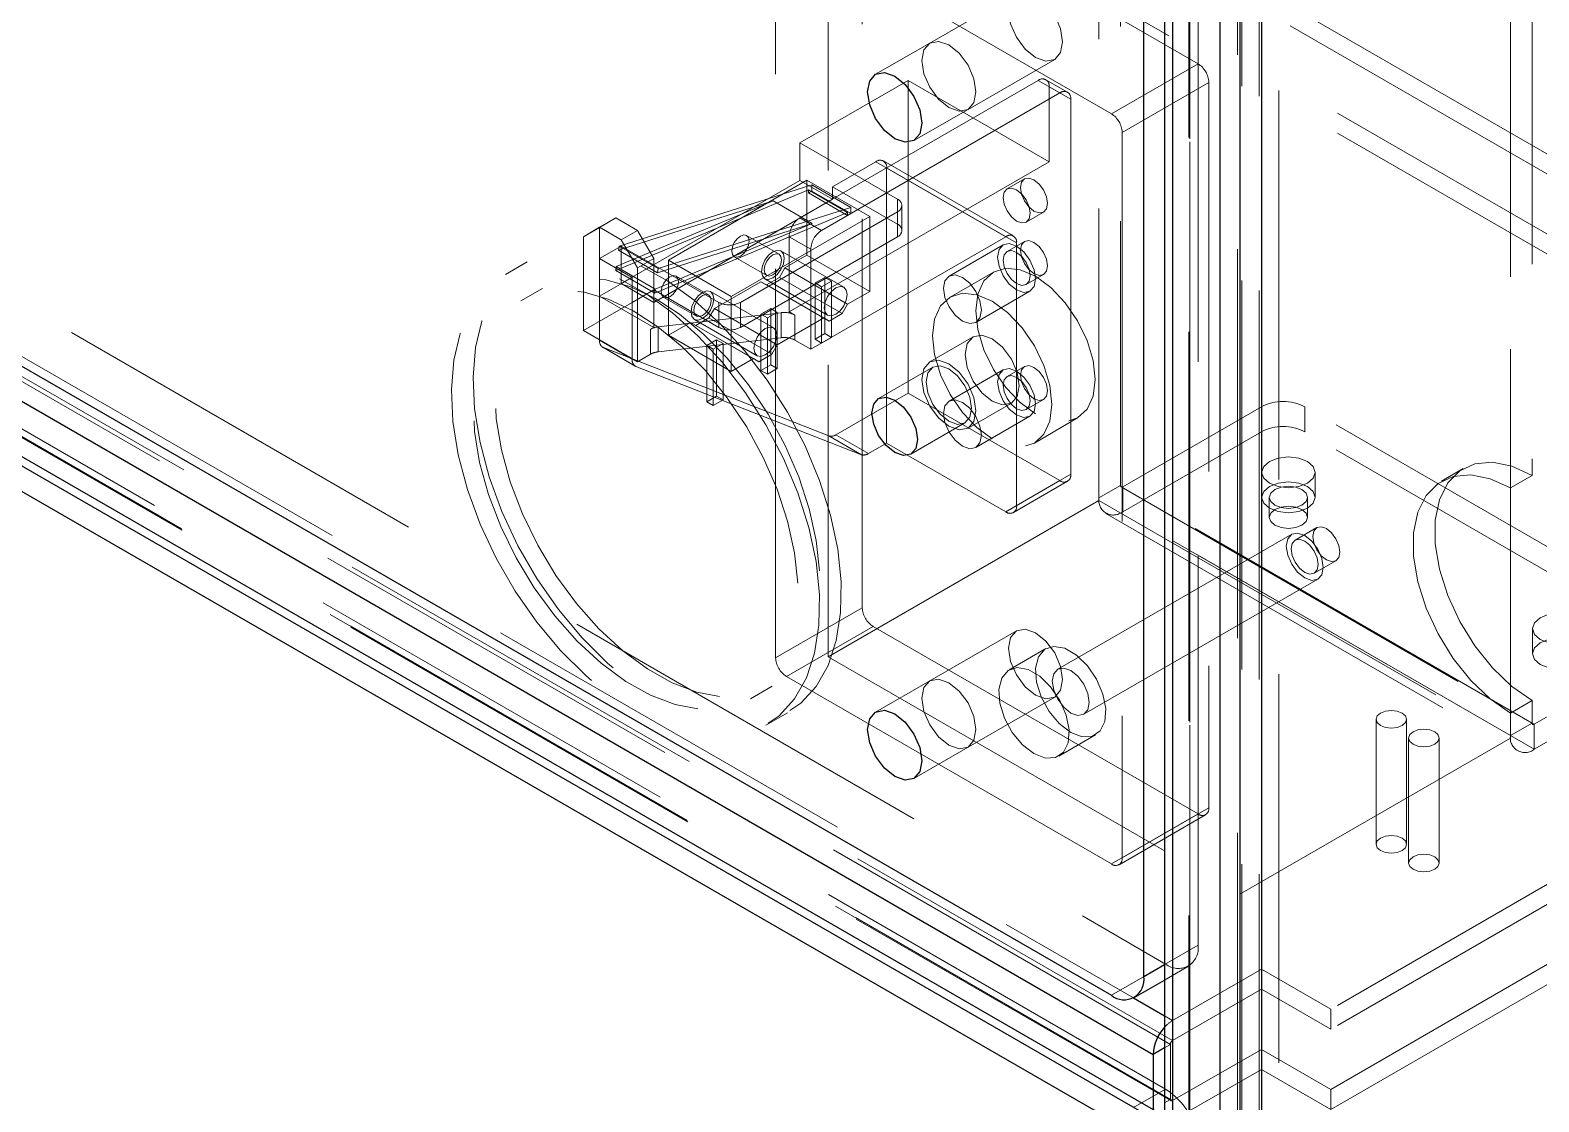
# Model space of a CAD drawing. Header units: millimetres. Extents: x 108 to 5832, y 144 to 4056.
# Drawn here: x 5139.8 to 5238.3, y 2790.3 to 2860.3 of the extents above; entities that cross this region are included whole.
import ezdxf

# ---------------------------------------------------------------- set-up
doc = ezdxf.new("R2010")
doc.units = ezdxf.units.MM
doc.header["$LTSCALE"] = 20
doc.linetypes.add('HIDDEN', pattern=[1.905, 1.27, -0.635])

msp = doc.modelspace()

# ---------------------------------------------------------------- linework, layer by layer
at = {"color": 1, "linetype": 'HIDDEN', "lineweight": 18}
for p, q in [((4363.463, 3357.563), (5280.156, 2828.368)), ((4364.17, 3355.849), (5280.156, 2827.061)), ((5280.156, 2823.142), (4364.17, 3351.929)), ((5280.156, 2821.835), (4363.463, 3351.031)), ((5214.254, 2794.078), (4302.793, 3320.253)), ((4302.935, 3320.498), (5214.395, 2794.323)), ((4302.793, 3316.66), (5214.254, 2790.485)), ((4302.835, 3316.569), (5214.295, 2790.394)), ((5214.395, 2790.404), (4302.935, 3316.579)), ((5214.395, 2789.097), (4302.228, 3315.681)), ((5218.638, 2401.492), (5218.638, 2919.983)), ((5218.921, 2920.147), (5218.921, 2401.328)), ((5220.052, 2919.494), (5220.052, 2400.675)), ((5221.325, 2411.861), (5221.325, 2920.227)), ((5214.395, 2409.167), (5214.395, 2917.533)), ((5215.468, 2916.799), (5215.468, 2408.432)), ((5215.527, 2408.514), (5215.527, 2916.88)), ((5215.527, 2916.717), (5215.527, 2408.35)), ((5216.057, 2800.549), (5216.057, 2916.498)), ((5043.523, 2897.701), (5213.936, 2799.324)), ((5038.545, 2897.146), (5211.842, 2797.104)), ((5213.936, 2791.159), (5043.523, 2889.536)), ((5209.587, 2886.75), (5209.587, 2829.592)), ((5211.001, 2885.934), (5211.001, 2830.572)), ((5209.587, 2885.117), (5209.587, 2829.756)), ((5191.909, 2876.545), (5191.909, 2819.387)), ((5236.457, 2814.081), (5236.457, 2871.238)), ((5194.844, 2870.36), (5216.057, 2858.114)), ((5237.871, 2870.422), (5237.871, 2831.228)), ((5194.137, 2822.592), (5194.137, 2869.952)), ((5236.457, 2869.605), (5236.457, 2830.411)), ((5189.187, 2867.095), (5210.4, 2854.848)), ((5188.48, 2819.327), (5188.48, 2866.686)), ((5204.201, 2862.728), (5198.544, 2859.462)), ((5198.544, 2859.462), (5195.008, 2857.421)), ((5201.044, 2855.132), (5206.7, 2858.398)), ((5210.4, 2854.848), (5216.057, 2858.114)), ((5205.627, 2857.021), (5190.071, 2848.041)), ((5197.142, 2857.02), (5190.071, 2852.938)), ((5197.142, 2857.02), (5206.334, 2851.714)), ((5197.142, 2857.02), (5197.142, 2836.607)), ((5207.041, 2856.205), (5205.627, 2857.021)), ((5207.541, 2856.254), (5206.127, 2857.071)), ((5206.334, 2856.613), (5207.749, 2855.797)), ((5206.334, 2851.714), (5206.334, 2856.613)), ((5216.764, 2856.889), (5211.107, 2853.624)), ((5216.764, 2856.889), (5216.764, 2809.53)), ((5191.485, 2847.224), (5207.041, 2856.205)), ((5207.749, 2855.797), (5207.749, 2831.3)), ((5197.508, 2853.091), (5201.044, 2855.132)), ((5211.107, 2853.624), (5211.107, 2806.264)), ((5196.435, 2849.265), (5190.071, 2852.938)), ((5190.071, 2850.489), (5190.071, 2852.938)), ((5206.334, 2851.714), (5189.364, 2841.917)), ((5195.021, 2851.713), (5192.192, 2850.081)), ((5195.021, 2851.713), (5203.506, 2846.815)), ((5204.006, 2846.865), (5195.521, 2851.763)), ((5195.728, 2833.341), (5195.728, 2851.305)), ((5204.213, 2846.407), (5195.728, 2851.305)), ((5190.071, 2850.489), (5178.404, 2843.753)), ((5181.479, 2845.285), (5190.53, 2850.51)), ((5192.192, 2849.264), (5190.071, 2850.489)), ((5190.53, 2850.51), (5194.632, 2848.142)), ((5190.53, 2850.51), (5190.53, 2845.61)), ((5204.719, 2850.591), (5203.588, 2849.938)), ((5190.637, 2849.868), (5178.041, 2844.608)), ((5178.262, 2846.204), (5190.849, 2850.203)), ((5190.637, 2849.673), (5190.637, 2849.868)), ((5190.637, 2849.868), (5193.182, 2848.398)), ((5190.849, 2849.795), (5190.637, 2849.673)), ((5190.637, 2849.673), (5193.182, 2848.203)), ((5190.849, 2850.203), (5193.394, 2848.734)), ((5190.849, 2850.203), (5190.849, 2849.795)), ((5190.849, 2849.795), (5193.394, 2848.326)), ((5192.192, 2849.264), (5192.192, 2850.081)), ((5196.435, 2847.631), (5192.192, 2850.081)), ((5178.07, 2844.868), (5188.332, 2849.152)), ((5188.332, 2849.152), (5178.216, 2845.938)), ((5192.192, 2849.264), (5180.525, 2842.529)), ((5193.182, 2848.398), (5180.586, 2843.139)), ((5180.808, 2844.734), (5193.394, 2848.734)), ((5186.182, 2842.529), (5196.435, 2848.448)), ((5190.877, 2847.683), (5188.332, 2849.152)), ((5193.182, 2848.203), (5193.182, 2848.398)), ((5193.394, 2848.734), (5193.394, 2848.326)), ((5196.435, 2847.631), (5196.435, 2849.265)), ((5196.435, 2848.448), (5196.435, 2846.815)), ((5196.728, 2847.223), (5196.728, 2848.856)), ((5204.838, 2847.773), (5205.969, 2848.426)), ((5176.989, 2847.429), (5175.929, 2846.816)), ((5175.929, 2846.816), (5176.989, 2847.428)), ((5178.05, 2848.041), (5176.989, 2847.429)), ((5176.989, 2847.428), (5178.05, 2848.041)), ((5176.989, 2847.429), (5178.404, 2846.612)), ((5176.989, 2847.428), (5176.989, 2842.937)), ((5179.464, 2847.224), (5178.05, 2848.041)), ((5180.616, 2843.398), (5190.877, 2847.683)), ((5190.877, 2847.683), (5180.761, 2844.468)), ((5185.581, 2842.917), (5194.632, 2848.142)), ((5190.071, 2848.041), (5191.485, 2847.224)), ((5193.394, 2848.326), (5193.182, 2848.203)), ((5194.632, 2848.142), (5194.632, 2843.243)), ((5175.929, 2846.816), (5175.929, 2840.692)), ((5178.404, 2846.612), (5179.464, 2847.224)), ((5179.464, 2844.775), (5178.404, 2846.612)), ((5179.464, 2847.224), (5180.525, 2845.387)), ((5186.182, 2840.896), (5196.435, 2846.815)), ((5188.703, 2845.671), (5186.582, 2846.895)), ((5190.778, 2846), (5189.364, 2846.816)), ((5189.364, 2841.917), (5189.364, 2846.816)), ((5203.506, 2846.815), (5190.778, 2839.467)), ((5204.719, 2846.509), (5203.588, 2845.856)), ((5204.213, 2829.259), (5204.213, 2846.407)), ((5178.404, 2846.203), (5176.989, 2845.387)), ((5179.111, 2844.162), (5176.989, 2845.387)), ((5178.216, 2845.938), (5178.262, 2846.204)), ((5178.216, 2845.938), (5180.761, 2844.468)), ((5178.262, 2846.204), (5180.808, 2844.734)), ((5178.404, 2846.203), (5184.768, 2842.529)), ((5178.404, 2843.753), (5178.404, 2846.203)), ((5180.525, 2845.387), (5179.464, 2844.775)), ((5180.525, 2845.387), (5180.525, 2840.896)), ((5185.782, 2845.509), (5187.903, 2844.285)), ((5192.929, 2843.519), (5188.828, 2845.887)), ((5190.53, 2845.61), (5189.081, 2844.773)), ((5190.53, 2845.61), (5194.632, 2843.243)), ((5190.778, 2839.467), (5190.778, 2846)), ((5203.338, 2846.289), (5199.803, 2844.248)), ((5172.257, 2845.175), (5170.843, 2844.359)), ((5178.041, 2844.608), (5178.07, 2844.868)), ((5178.041, 2844.608), (5180.586, 2843.139)), ((5178.07, 2844.868), (5180.616, 2843.398)), ((5179.464, 2844.775), (5179.464, 2838.651)), ((5180.761, 2844.468), (5180.808, 2844.734)), ((5181.479, 2845.285), (5185.581, 2842.917)), ((5181.479, 2840.385), (5181.479, 2845.285)), ((5189.081, 2844.773), (5188.727, 2844.161)), ((5193.182, 2842.406), (5189.081, 2844.773)), ((5202.701, 2844.504), (5199.872, 2842.871)), ((5173.257, 2843.443), (5171.843, 2842.627)), ((5176.989, 2842.937), (5179.111, 2844.162)), ((5178.404, 2843.753), (5180.525, 2842.529)), ((5179.111, 2844.162), (5179.111, 2842.529)), ((5184.107, 2843.017), (5181.986, 2844.242)), ((5187.525, 2843.875), (5184.485, 2842.12)), ((5191.626, 2841.508), (5187.525, 2843.875)), ((5187.879, 2843.671), (5187.525, 2843.875)), ((5187.778, 2844.068), (5191.879, 2841.701)), ((5188.727, 2844.161), (5187.879, 2843.671)), ((5191.98, 2841.304), (5187.879, 2843.671)), ((5192.829, 2841.793), (5188.727, 2844.161)), ((5191.061, 2843.794), (5191.697, 2844.161)), ((5191.061, 2840.119), (5191.061, 2843.794)), ((5191.061, 2843.794), (5191.485, 2843.549)), ((5191.485, 2843.549), (5192.121, 2843.916)), ((5191.485, 2839.874), (5191.485, 2843.549)), ((5191.697, 2844.161), (5191.697, 2840.487)), ((5191.697, 2844.161), (5192.121, 2843.916)), ((5192.121, 2843.916), (5192.121, 2840.242)), ((5204.838, 2843.69), (5205.969, 2844.344)), ((5179.111, 2842.529), (5175.929, 2840.692)), ((5180.525, 2840.896), (5176.989, 2842.937)), ((5176.989, 2842.937), (5176.989, 2840.052)), ((5180.525, 2843.345), (5179.111, 2842.529)), ((5179.111, 2838.827), (5179.111, 2842.529)), ((5180.525, 2843.345), (5184.768, 2840.896)), ((5180.586, 2843.139), (5180.616, 2843.398)), ((5181.186, 2842.856), (5183.307, 2841.632)), ((5188.333, 2840.866), (5184.232, 2843.234)), ((5184.768, 2842.529), (5184.768, 2840.896)), ((5185.581, 2838.018), (5185.581, 2842.917)), ((5186.182, 2840.896), (5186.182, 2842.529)), ((5194.632, 2843.243), (5193.182, 2842.406)), ((5201.552, 2841.216), (5205.088, 2843.257)), ((5180.822, 2840.931), (5188.839, 2841.856)), ((5184.131, 2841.508), (5183.283, 2841.018)), ((5184.485, 2842.12), (5184.131, 2841.508)), ((5188.232, 2839.14), (5184.131, 2841.508)), ((5188.586, 2839.753), (5184.485, 2842.12)), ((5187.525, 2841.753), (5188.162, 2842.12)), ((5187.525, 2838.078), (5187.525, 2841.753)), ((5187.525, 2841.753), (5187.95, 2841.508)), ((5187.95, 2841.508), (5188.586, 2841.875)), ((5187.95, 2837.833), (5187.95, 2841.508)), ((5188.162, 2842.12), (5188.162, 2838.446)), ((5188.162, 2842.12), (5188.586, 2841.875)), ((5188.586, 2841.875), (5188.586, 2838.201)), ((5191.626, 2841.508), (5188.586, 2839.753)), ((5188.839, 2840.223), (5188.839, 2841.856)), ((5189.364, 2841.917), (5189.742, 2841.698)), ((5189.742, 2841.698), (5189.742, 2840.065)), ((5191.98, 2841.304), (5191.626, 2841.508)), ((5192.829, 2841.793), (5191.98, 2841.304)), ((5193.182, 2842.406), (5192.829, 2841.793)), ((5175.929, 2840.692), (5179.464, 2838.651)), ((5180.311, 2840.773), (5180.525, 2840.896)), ((5180.311, 2839.14), (5180.311, 2840.773)), ((5180.822, 2840.931), (5180.822, 2839.298)), ((5182.929, 2841.222), (5181.479, 2840.385)), ((5187.03, 2838.854), (5182.929, 2841.222)), ((5183.283, 2841.018), (5182.929, 2841.222)), ((5183.182, 2841.415), (5187.283, 2839.047)), ((5187.384, 2838.65), (5183.283, 2841.018)), ((5191.697, 2840.487), (5191.061, 2840.119)), ((5191.697, 2840.487), (5192.121, 2840.242)), ((5176.989, 2840.052), (5179.111, 2838.827)), ((5177.196, 2839.594), (5179.318, 2838.369)), ((5179.363, 2838.347), (5177.242, 2839.572)), ((5191.961, 2833.807), (5177.242, 2839.572)), ((5188.839, 2840.223), (5180.822, 2839.298)), ((5181.479, 2840.385), (5185.581, 2838.018)), ((5183.99, 2839.712), (5184.626, 2840.079)), ((5183.99, 2836.037), (5183.99, 2839.712)), ((5183.99, 2839.712), (5184.414, 2839.467)), ((5184.414, 2839.467), (5185.05, 2839.834)), ((5184.626, 2840.079), (5184.626, 2836.405)), ((5184.626, 2840.079), (5185.05, 2839.834)), ((5185.05, 2839.834), (5185.05, 2836.16)), ((5188.586, 2839.753), (5188.232, 2839.14)), ((5190.778, 2839.467), (5189.742, 2840.065)), ((5191.061, 2840.119), (5191.485, 2839.874)), ((5192.121, 2840.242), (5191.485, 2839.874)), ((5201.372, 2840.273), (5198.544, 2838.64)), ((5180.311, 2839.14), (5179.464, 2838.651)), ((5184.414, 2835.792), (5184.414, 2839.467)), ((5187.03, 2838.854), (5185.581, 2838.018)), ((5187.384, 2838.65), (5187.03, 2838.854)), ((5188.232, 2839.14), (5187.384, 2838.65)), ((5194.082, 2832.582), (5179.363, 2838.347)), ((5188.162, 2838.446), (5187.525, 2838.078)), ((5187.525, 2838.078), (5187.95, 2837.833)), ((5188.586, 2838.201), (5187.95, 2837.833)), ((5188.162, 2838.446), (5188.586, 2838.201)), ((5198.744, 2838.294), (5195.208, 2836.253)), ((5203.338, 2838.123), (5199.803, 2836.082)), ((5204.719, 2838.343), (5203.588, 2837.69)), ((5197.142, 2836.607), (5192.415, 2833.878)), ((5197.142, 2836.607), (5207.042, 2830.892)), ((5184.626, 2836.405), (5183.99, 2836.037)), ((5183.99, 2836.037), (5184.414, 2835.792)), ((5185.05, 2836.16), (5184.414, 2835.792)), ((5184.626, 2836.405), (5185.05, 2836.16)), ((5201.044, 2834.31), (5203.872, 2835.943)), ((5204.838, 2835.525), (5205.969, 2836.178)), ((5211.143, 2830.491), (5220.194, 2835.716)), ((5247.064, 2821.837), (5223.022, 2835.716)), ((5223.022, 2834.082), (5223.022, 2835.716)), ((5197.308, 2832.615), (5200.844, 2834.657)), ((5201.552, 2833.051), (5205.088, 2835.092)), ((5205.372, 2833.345), (5208.2, 2834.978)), ((5191.961, 2833.807), (5194.082, 2832.582)), ((5194.537, 2832.654), (5192.415, 2833.878)), ((5211.143, 2828.857), (5220.194, 2834.082)), ((5247.064, 2820.204), (5223.022, 2834.082)), ((5194.537, 2832.654), (5195.728, 2833.341)), ((5195.728, 2833.341), (5203.506, 2828.851)), ((5233.372, 2831.674), (5231.957, 2830.857)), ((5207.042, 2830.892), (5203.506, 2828.851)), ((5204.006, 2828.802), (5207.541, 2830.843)), ((5204.213, 2829.259), (5207.749, 2831.3)), ((5220.211, 2831.429), (5220.211, 2829.796)), ((5223.711, 2829.796), (5223.711, 2831.429)), ((5236.457, 2830.411), (5237.871, 2831.228)), ((5211.001, 2830.572), (5209.587, 2829.756)), ((5236.457, 2814.244), (5209.587, 2829.756)), ((5237.871, 2815.06), (5211.001, 2830.572)), ((5211.043, 2830.481), (5237.913, 2814.969)), ((5238.013, 2814.979), (5211.143, 2830.491)), ((5211.143, 2828.857), (5211.143, 2830.491)), ((5220.711, 2829.796), (5220.711, 2828.49)), ((5223.211, 2828.49), (5223.211, 2829.796)), ((5191.909, 2819.387), (5209.587, 2829.592)), ((5209.587, 2829.592), (5236.457, 2814.081)), ((5210.043, 2828.749), (5236.913, 2813.237)), ((5238.013, 2813.346), (5211.143, 2828.857)), ((5223.811, 2827.818), (5222.397, 2827.002)), ((5280.156, 2828.368), (5224.719, 2796.364)), ((5222.172, 2827.392), (5206.899, 2818.574)), ((5280.156, 2827.061), (5224.719, 2795.058)), ((5223.647, 2824.837), (5225.061, 2825.653)), ((5208.598, 2815.63), (5223.872, 2824.447)), ((5224.719, 2791.139), (5280.156, 2823.142)), ((5194.137, 2822.592), (5188.48, 2819.327)), ((5224.719, 2789.832), (5280.156, 2821.835)), ((5189.187, 2818.102), (5194.844, 2821.368)), ((5216.057, 2809.122), (5194.844, 2821.368)), ((5204.201, 2821.084), (5198.544, 2817.819)), ((5237.889, 2821.224), (5237.889, 2819.591)), ((5206.124, 2819.917), (5203.72, 2818.529)), ((5238.013, 2814.979), (5247.064, 2820.204)), ((5191.909, 2819.387), (5218.78, 2803.876)), ((5210.4, 2805.856), (5189.187, 2818.102)), ((5198.544, 2817.819), (5195.008, 2815.778)), ((5238.013, 2813.346), (5247.064, 2818.571)), ((5186.842, 2816.645), (5188.256, 2817.462)), ((5201.044, 2813.488), (5206.7, 2816.754)), ((5237.871, 2816.53), (5236.457, 2815.714)), ((5237.871, 2816.53), (5237.871, 2815.06)), ((5187.842, 2814.913), (5189.256, 2815.73)), ((5227.679, 2815.305), (5227.679, 2807.14)), ((5229.679, 2807.14), (5229.679, 2815.305)), ((5236.457, 2815.714), (5236.457, 2814.244)), ((5236.457, 2814.244), (5237.871, 2815.06)), ((5238.013, 2814.979), (5238.013, 2813.346)), ((5206.969, 2812.9), (5209.373, 2814.287)), ((5218.78, 2803.876), (5236.457, 2814.081)), ((5229.8, 2814.081), (5229.8, 2805.915)), ((5231.8, 2805.915), (5231.8, 2814.081)), ((5197.508, 2811.447), (5201.044, 2813.488)), ((5216.057, 2809.122), (5210.4, 2805.856)), ((5210.9, 2805.806), (5216.557, 2809.072)), ((5211.107, 2806.264), (5216.764, 2809.53)), ((5213.868, 2799.285), (5216.057, 2800.549)), ((5213.936, 2799.324), (5210.4, 2797.283)), ((5213.868, 2798.271), (5215.436, 2799.175)), ((5214.395, 2795.63), (5220.194, 2798.977)), ((5220.194, 2798.977), (5224.719, 2796.364)), ((5220.194, 2797.67), (5214.395, 2794.323)), ((5224.719, 2795.058), (5220.194, 2797.67)), ((5224.719, 2796.364), (5224.719, 2795.058)), ((5213.868, 2795.934), (5214.395, 2795.63)), ((5214.395, 2795.63), (5214.395, 2794.323)), ((5214.254, 2794.078), (5213.868, 2793.855)), ((5214.254, 2790.485), (5214.254, 2794.078)), ((5214.395, 2790.404), (5220.194, 2793.751)), ((5220.194, 2793.751), (5224.719, 2791.139)), ((5214.395, 2789.097), (5220.194, 2792.445)), ((5220.194, 2792.445), (5224.719, 2789.832)), ((5211.853, 2789.956), (5213.936, 2791.159)), ((5213.868, 2790.263), (5214.254, 2790.485)), ((5214.395, 2790.404), (5214.395, 2789.097)), ((5224.719, 2791.139), (5224.719, 2789.832))]:
    msp.add_line(p, q, dxfattribs=at)
at = {"color": 7, "linetype": 'Continuous', "lineweight": 25}
for p, q in [((4300.955, 3320.008), (5213.123, 2793.425)), ((4300.955, 3316.416), (5213.123, 2789.832)), ((4301.328, 3315.591), (5213.495, 2789.008)), ((5217.507, 2400.838), (5217.507, 2919.33)), ((5218.779, 2919.01), (5218.779, 2399.69)), ((5220.194, 2918.193), (5220.194, 2398.873)), ((5213.868, 2916.799), (5213.868, 2408.432)), ((5214.395, 2916.064), (5214.395, 2407.697)), ((5212.522, 2798.508), (5212.522, 2914.457)), ((5039.987, 2895.66), (5210.4, 2797.283)), ((5210.4, 2789.118), (5039.987, 2887.495)), ((5211.9, 2797.134), (5213.868, 2798.271)), ((5213.123, 2793.425), (5213.123, 2789.832))]:
    msp.add_line(p, q, dxfattribs=at)
at = {"color": 8, "linetype": 'Continuous', "lineweight": 25}
for p, q in [((5212.522, 2798.508), (5213.868, 2799.285)), ((5211.842, 2797.104), (5213.868, 2795.934)), ((5213.868, 2793.855), (5213.123, 2793.425))]:
    msp.add_line(p, q, dxfattribs=at)
at = {"color": 1, "linetype": 'HIDDEN', "lineweight": 18, "flags": 128}
for points in [[(5205.45, 2858.521), (5204.774, 2859.067), (5204.2, 2859.841), (5203.817, 2860.724), (5203.683, 2861.583), (5203.817, 2862.287), (5204.2, 2862.728), (5204.774, 2862.839), (5205.45, 2862.604), (5206.127, 2862.058), (5206.7, 2861.285), (5207.084, 2860.401), (5207.218, 2859.542), (5207.084, 2858.839), (5206.7, 2858.398), (5206.127, 2858.286), (5205.45, 2858.521)], [(5199.794, 2855.256), (5199.117, 2855.802), (5198.544, 2856.575), (5198.16, 2857.459), (5198.026, 2858.318), (5198.16, 2859.021), (5198.544, 2859.462), (5199.117, 2859.574), (5199.794, 2859.338), (5200.47, 2858.793), (5201.044, 2858.019), (5201.427, 2857.136), (5201.561, 2856.276), (5201.427, 2855.573), (5201.044, 2855.132), (5200.47, 2855.021), (5199.794, 2855.256)], [(5198.026, 2858.318), (5198.16, 2859.021), (5198.544, 2859.462), (5199.117, 2859.574), (5199.794, 2859.338), (5200.47, 2858.793), (5201.044, 2858.019), (5201.427, 2857.136), (5201.561, 2856.276), (5201.427, 2855.573), (5201.044, 2855.132), (5200.47, 2855.021), (5199.794, 2855.256), (5199.117, 2855.802), (5198.544, 2856.575), (5198.16, 2857.459), (5198.026, 2858.318)], [(5206.228, 2848.999), (5206.161, 2849.428), (5205.969, 2849.87), (5205.683, 2850.256), (5205.344, 2850.529), (5205.006, 2850.647), (5204.719, 2850.591), (5204.528, 2850.371), (5204.46, 2850.019), (5204.528, 2849.59), (5204.719, 2849.148), (5205.006, 2848.761), (5205.344, 2848.488), (5205.683, 2848.371), (5205.969, 2848.426), (5206.161, 2848.647), (5206.228, 2848.999)], [(5205.097, 2848.345), (5205.03, 2848.775), (5204.838, 2849.217), (5204.551, 2849.603), (5204.213, 2849.876), (5203.875, 2849.994), (5203.588, 2849.938), (5203.396, 2849.718), (5203.329, 2849.366), (5203.396, 2848.936), (5203.588, 2848.495), (5203.875, 2848.108), (5204.213, 2847.835), (5204.551, 2847.717), (5204.838, 2847.773), (5205.03, 2847.994), (5205.097, 2848.345)], [(5185.616, 2845.876), (5185.659, 2846.151), (5185.782, 2846.433), (5185.965, 2846.681), (5186.182, 2846.856), (5186.398, 2846.931), (5186.582, 2846.895), (5186.704, 2846.754), (5186.747, 2846.529), (5186.704, 2846.254), (5186.582, 2845.971), (5186.398, 2845.724), (5186.182, 2845.549), (5185.965, 2845.474), (5185.782, 2845.509), (5185.659, 2845.651), (5185.616, 2845.876)], [(5205.45, 2844.059), (5205.356, 2844.66), (5205.088, 2845.278), (5204.687, 2845.82), (5204.213, 2846.202), (5203.739, 2846.367), (5203.338, 2846.289), (5203.07, 2845.98), (5202.976, 2845.487), (5203.07, 2844.886), (5203.338, 2844.268), (5203.739, 2843.726), (5204.213, 2843.344), (5204.687, 2843.179), (5205.088, 2843.257), (5205.356, 2843.566), (5205.45, 2844.059)], [(5206.228, 2844.916), (5206.161, 2845.345), (5205.969, 2845.787), (5205.683, 2846.174), (5205.344, 2846.447), (5205.006, 2846.564), (5204.719, 2846.509), (5204.528, 2846.288), (5204.46, 2845.936), (5204.528, 2845.507), (5204.719, 2845.065), (5205.006, 2844.678), (5205.344, 2844.405), (5205.683, 2844.288), (5205.969, 2844.344), (5206.161, 2844.564), (5206.228, 2844.916)], [(5192.759, 2824.278), (5192.536, 2826.417), (5192.062, 2828.642), (5191.347, 2830.905), (5190.406, 2833.159), (5189.26, 2835.355), (5187.932, 2837.447), (5186.452, 2839.389), (5184.85, 2841.141), (5183.16, 2842.666), (5181.42, 2843.93), (5179.665, 2844.906), (5177.934, 2845.575), (5176.263, 2845.921), (5174.687, 2845.938), (5173.241, 2845.625), (5171.955, 2844.988), (5170.857, 2844.042), (5169.969, 2842.805), (5169.312, 2841.306), (5168.898, 2839.575), (5168.738, 2837.65), (5168.833, 2835.571), (5169.183, 2833.384), (5169.779, 2831.134), (5170.609, 2828.869), (5171.656, 2826.638), (5172.896, 2824.488), (5174.304, 2822.466), (5175.849, 2820.614), (5177.499, 2818.971), (5179.219, 2817.573), (5180.971, 2816.45), (5182.719, 2815.625), (5184.425, 2815.116), (5186.052, 2814.934), (5187.567, 2815.083), (5188.937, 2815.559), (5190.132, 2816.353), (5191.128, 2817.447), (5191.902, 2818.818), (5192.439, 2820.438), (5192.727, 2822.271), (5192.759, 2824.278)], [(5187.561, 2844.549), (5187.617, 2844.91), (5187.778, 2845.281), (5188.019, 2845.606), (5188.303, 2845.835), (5188.587, 2845.934), (5188.828, 2845.887), (5188.989, 2845.702), (5189.046, 2845.406), (5188.989, 2845.046), (5188.828, 2844.674), (5188.587, 2844.35), (5188.303, 2844.12), (5188.019, 2844.022), (5187.778, 2844.068), (5187.617, 2844.254), (5187.561, 2844.549)], [(5188.869, 2845.304), (5188.826, 2845.529), (5188.703, 2845.671), (5188.52, 2845.706), (5188.303, 2845.631), (5188.087, 2845.456), (5187.903, 2845.209), (5187.78, 2844.926), (5187.737, 2844.651), (5187.78, 2844.426), (5187.903, 2844.285), (5188.087, 2844.249), (5188.303, 2844.324), (5188.52, 2844.499), (5188.703, 2844.747), (5188.826, 2845.029), (5188.869, 2845.304)], [(5205.097, 2844.263), (5205.03, 2844.692), (5204.838, 2845.134), (5204.551, 2845.521), (5204.213, 2845.794), (5203.875, 2845.911), (5203.588, 2845.855), (5203.396, 2845.635), (5203.329, 2845.283), (5203.396, 2844.854), (5203.588, 2844.412), (5203.875, 2844.025), (5204.213, 2843.752), (5204.551, 2843.635), (5204.838, 2843.69), (5205.03, 2843.911), (5205.097, 2844.263)], [(5191.345, 2823.461), (5191.122, 2825.6), (5190.648, 2827.825), (5189.933, 2830.089), (5188.992, 2832.342), (5187.846, 2834.539), (5186.518, 2836.63), (5185.037, 2838.573), (5183.435, 2840.325), (5181.746, 2841.849), (5180.006, 2843.113), (5178.251, 2844.09), (5176.52, 2844.759), (5174.848, 2845.105), (5173.273, 2845.122), (5171.827, 2844.808), (5170.541, 2844.172), (5169.443, 2843.225), (5168.555, 2841.989), (5167.898, 2840.49), (5167.484, 2838.759), (5167.324, 2836.834), (5167.419, 2834.755), (5167.768, 2832.567), (5168.365, 2830.317), (5169.195, 2828.052), (5170.241, 2825.822), (5171.482, 2823.672), (5172.89, 2821.649), (5174.435, 2819.797), (5176.085, 2818.155), (5177.805, 2816.757), (5179.557, 2815.633), (5181.305, 2814.808), (5183.01, 2814.299), (5184.638, 2814.117), (5186.153, 2814.266), (5187.523, 2814.742), (5188.718, 2815.536), (5189.713, 2816.63), (5190.488, 2818.002), (5191.025, 2819.621), (5191.313, 2821.454), (5191.345, 2823.461)], [(5205.45, 2835.25), (5204.444, 2835.984), (5203.506, 2836.974), (5202.7, 2838.153), (5202.082, 2839.44), (5201.694, 2840.747), (5201.561, 2841.986), (5201.694, 2843.072), (5202.082, 2843.931), (5202.7, 2844.504), (5203.506, 2844.753), (5204.444, 2844.66), (5205.45, 2844.232), (5206.457, 2843.498), (5207.395, 2842.508), (5208.2, 2841.329), (5208.819, 2840.042), (5209.207, 2838.735), (5209.34, 2837.496), (5209.207, 2836.41), (5208.819, 2835.551), (5208.2, 2834.978), (5207.395, 2834.729), (5206.457, 2834.822), (5205.45, 2835.25)], [(5191.347, 2825.004), (5191.135, 2826.986), (5190.68, 2829.049), (5189.992, 2831.144), (5189.087, 2833.224), (5187.988, 2835.239), (5186.718, 2837.141), (5185.309, 2838.886), (5183.794, 2840.434), (5182.207, 2841.748), (5180.586, 2842.797), (5178.969, 2843.557), (5177.394, 2844.01), (5175.898, 2844.145), (5174.516, 2843.959), (5173.28, 2843.456), (5172.219, 2842.649), (5171.358, 2841.555), (5170.718, 2840.202), (5170.313, 2838.62), (5170.153, 2836.846), (5170.241, 2834.923), (5170.576, 2832.895), (5171.149, 2830.81), (5171.948, 2828.716), (5172.952, 2826.663), (5174.141, 2824.699), (5175.483, 2822.869), (5176.95, 2821.218), (5178.506, 2819.782), (5180.115, 2818.597), (5181.738, 2817.69), (5183.339, 2817.082), (5184.879, 2816.788), (5186.322, 2816.813), (5187.635, 2817.159), (5188.787, 2817.816), (5189.751, 2818.769), (5190.504, 2819.996), (5191.028, 2821.468), (5191.311, 2823.15), (5191.347, 2825.004)], [(5181.02, 2843.222), (5181.063, 2843.497), (5181.186, 2843.78), (5181.369, 2844.027), (5181.586, 2844.202), (5181.802, 2844.277), (5181.986, 2844.242), (5182.108, 2844.101), (5182.151, 2843.876), (5182.108, 2843.601), (5181.986, 2843.318), (5181.802, 2843.07), (5181.586, 2842.896), (5181.369, 2842.82), (5181.186, 2842.856), (5181.063, 2842.997), (5181.02, 2843.222)], [(5191.662, 2842.181), (5191.718, 2842.542), (5191.879, 2842.913), (5192.12, 2843.238), (5192.404, 2843.467), (5192.688, 2843.566), (5192.929, 2843.519), (5193.09, 2843.334), (5193.147, 2843.039), (5193.09, 2842.678), (5192.929, 2842.307), (5192.688, 2841.982), (5192.404, 2841.753), (5192.12, 2841.654), (5191.879, 2841.701), (5191.718, 2841.886), (5191.662, 2842.181)], [(5201.915, 2842.018), (5201.821, 2842.619), (5201.553, 2843.237), (5201.151, 2843.779), (5200.677, 2844.161), (5200.204, 2844.326), (5199.802, 2844.248), (5199.534, 2843.939), (5199.44, 2843.446), (5199.534, 2842.845), (5199.802, 2842.227), (5200.204, 2841.685), (5200.677, 2841.303), (5201.151, 2841.138), (5201.553, 2841.216), (5201.821, 2841.525), (5201.915, 2842.018)], [(5189.933, 2824.188), (5189.721, 2826.169), (5189.266, 2828.232), (5188.578, 2830.328), (5187.673, 2832.407), (5186.573, 2834.422), (5185.304, 2836.324), (5183.895, 2838.07), (5182.38, 2839.618), (5180.793, 2840.932), (5179.172, 2841.981), (5177.555, 2842.741), (5175.98, 2843.194), (5174.484, 2843.328), (5173.101, 2843.142), (5171.865, 2842.64), (5170.805, 2841.832), (5169.944, 2840.739), (5169.304, 2839.386), (5168.899, 2837.804), (5168.738, 2836.03), (5168.827, 2834.107), (5169.161, 2832.079), (5169.735, 2829.993), (5170.533, 2827.899), (5171.538, 2825.846), (5172.726, 2823.882), (5174.069, 2822.053), (5175.536, 2820.401), (5177.092, 2818.966), (5178.7, 2817.781), (5180.324, 2816.874), (5181.925, 2816.266), (5183.465, 2815.971), (5184.908, 2815.997), (5186.221, 2816.342), (5187.373, 2816.999), (5188.337, 2817.952), (5189.089, 2819.179), (5189.614, 2820.651), (5189.897, 2822.334), (5189.933, 2824.188)], [(5182.964, 2841.896), (5183.021, 2842.256), (5183.182, 2842.627), (5183.423, 2842.952), (5183.707, 2843.182), (5183.991, 2843.28), (5184.232, 2843.234), (5184.393, 2843.048), (5184.449, 2842.753), (5184.393, 2842.392), (5184.232, 2842.021), (5183.991, 2841.696), (5183.707, 2841.467), (5183.423, 2841.368), (5183.182, 2841.415), (5183.021, 2841.6), (5182.964, 2841.896)], [(5184.273, 2842.651), (5184.229, 2842.876), (5184.107, 2843.017), (5183.923, 2843.053), (5183.707, 2842.978), (5183.49, 2842.803), (5183.307, 2842.555), (5183.184, 2842.273), (5183.141, 2841.998), (5183.184, 2841.773), (5183.307, 2841.632), (5183.49, 2841.596), (5183.707, 2841.671), (5183.923, 2841.846), (5184.107, 2842.093), (5184.229, 2842.376), (5184.273, 2842.651)], [(5202.622, 2833.617), (5201.615, 2834.351), (5200.678, 2835.341), (5199.872, 2836.52), (5199.254, 2837.807), (5198.865, 2839.114), (5198.733, 2840.353), (5198.865, 2841.439), (5199.254, 2842.298), (5199.872, 2842.871), (5200.678, 2843.12), (5201.615, 2843.027), (5202.622, 2842.599), (5203.629, 2841.865), (5204.567, 2840.875), (5205.372, 2839.696), (5205.99, 2838.409), (5206.379, 2837.102), (5206.511, 2835.863), (5206.379, 2834.777), (5205.99, 2833.918), (5205.372, 2833.345), (5204.567, 2833.096), (5203.629, 2833.189), (5202.622, 2833.617)], [(5187.066, 2839.528), (5187.122, 2839.889), (5187.283, 2840.26), (5187.524, 2840.585), (5187.808, 2840.814), (5188.092, 2840.913), (5188.333, 2840.866), (5188.494, 2840.681), (5188.551, 2840.385), (5188.494, 2840.025), (5188.333, 2839.654), (5188.092, 2839.329), (5187.808, 2839.099), (5187.524, 2839.001), (5187.283, 2839.047), (5187.122, 2839.233), (5187.066, 2839.528)], [(5202.622, 2836.067), (5203.299, 2835.832), (5203.872, 2835.943), (5204.255, 2836.384), (5204.39, 2837.088), (5204.255, 2837.946), (5203.872, 2838.83), (5203.299, 2839.603), (5202.622, 2840.149), (5201.946, 2840.385), (5201.372, 2840.273), (5200.989, 2839.832), (5200.854, 2839.129), (5200.989, 2838.27), (5201.372, 2837.386), (5201.946, 2836.613), (5202.622, 2836.067)], [(5199.794, 2834.434), (5199.117, 2834.98), (5198.544, 2835.754), (5198.16, 2836.637), (5198.026, 2837.496), (5198.16, 2838.199), (5198.544, 2838.64), (5199.117, 2838.752), (5199.794, 2838.517), (5200.47, 2837.971), (5201.044, 2837.197), (5201.427, 2836.314), (5201.561, 2835.455), (5201.427, 2834.751), (5201.044, 2834.31), (5200.47, 2834.199), (5199.794, 2834.434)], [(5198.309, 2837.333), (5198.422, 2837.923), (5198.744, 2838.294), (5199.225, 2838.388), (5199.794, 2838.19), (5200.362, 2837.731), (5200.844, 2837.082), (5201.165, 2836.34), (5201.279, 2835.618), (5201.165, 2835.027), (5200.844, 2834.657), (5200.362, 2834.563), (5199.794, 2834.761), (5199.225, 2835.219), (5198.744, 2835.869), (5198.422, 2836.611), (5198.309, 2837.333)], [(5205.45, 2835.893), (5205.356, 2836.494), (5205.088, 2837.113), (5204.687, 2837.654), (5204.213, 2838.036), (5203.739, 2838.201), (5203.338, 2838.123), (5203.07, 2837.814), (5202.976, 2837.322), (5203.07, 2836.721), (5203.338, 2836.102), (5203.739, 2835.561), (5204.213, 2835.179), (5204.687, 2835.014), (5205.088, 2835.092), (5205.356, 2835.401), (5205.45, 2835.893)], [(5205.097, 2836.097), (5205.03, 2836.527), (5204.838, 2836.968), (5204.551, 2837.355), (5204.213, 2837.628), (5203.875, 2837.746), (5203.588, 2837.69), (5203.396, 2837.469), (5203.329, 2837.118), (5203.396, 2836.688), (5203.588, 2836.247), (5203.875, 2835.86), (5204.213, 2835.587), (5204.551, 2835.469), (5204.838, 2835.525), (5205.03, 2835.746), (5205.097, 2836.097)], [(5206.228, 2836.75), (5206.161, 2837.18), (5205.969, 2837.622), (5205.683, 2838.008), (5205.344, 2838.281), (5205.006, 2838.399), (5204.719, 2838.343), (5204.528, 2838.123), (5204.46, 2837.771), (5204.528, 2837.341), (5204.719, 2836.9), (5205.006, 2836.513), (5205.344, 2836.24), (5205.683, 2836.122), (5205.969, 2836.178), (5206.161, 2836.399), (5206.228, 2836.75)], [(5201.915, 2833.852), (5201.821, 2834.453), (5201.553, 2835.072), (5201.151, 2835.613), (5200.677, 2835.995), (5200.204, 2836.16), (5199.802, 2836.082), (5199.534, 2835.773), (5199.44, 2835.281), (5199.534, 2834.68), (5199.802, 2834.061), (5200.204, 2833.52), (5200.677, 2833.138), (5201.151, 2832.973), (5201.553, 2833.051), (5201.821, 2833.36), (5201.915, 2833.852)], [(5223.199, 2830.715), (5223.578, 2831.043), (5223.711, 2831.429), (5223.578, 2831.816), (5223.199, 2832.144), (5222.631, 2832.363), (5221.961, 2832.44), (5221.292, 2832.363), (5220.724, 2832.144), (5220.345, 2831.816), (5220.211, 2831.429), (5220.345, 2831.043), (5220.724, 2830.715), (5221.292, 2830.496), (5221.961, 2830.419), (5222.631, 2830.496), (5223.199, 2830.715)], [(5237.871, 2816.53), (5236.548, 2817.455), (5235.283, 2818.66), (5234.131, 2820.093), (5233.142, 2821.692), (5232.36, 2823.386), (5231.819, 2825.102), (5231.542, 2826.765), (5231.542, 2828.301), (5231.819, 2829.644), (5232.36, 2830.735), (5233.142, 2831.527), (5234.131, 2831.984), (5235.283, 2832.087), (5236.548, 2831.831), (5237.871, 2831.228)], [(5223.199, 2829.082), (5223.578, 2829.41), (5223.711, 2829.796), (5223.578, 2830.183), (5223.199, 2830.511), (5222.631, 2830.73), (5221.961, 2830.807), (5221.292, 2830.73), (5220.724, 2830.511), (5220.345, 2830.183), (5220.211, 2829.796), (5220.345, 2829.41), (5220.724, 2829.082), (5221.292, 2828.863), (5221.961, 2828.786), (5222.631, 2828.863), (5223.199, 2829.082)], [(5236.457, 2830.411), (5235.134, 2831.015), (5233.869, 2831.27), (5232.716, 2831.167), (5231.728, 2830.71), (5230.946, 2829.919), (5230.405, 2828.828), (5230.128, 2827.484), (5230.128, 2825.948), (5230.405, 2824.286), (5230.946, 2822.57), (5231.728, 2820.875), (5232.716, 2819.277), (5233.869, 2817.843), (5235.134, 2816.638), (5236.457, 2815.714)], [(5221.077, 2830.307), (5220.807, 2830.073), (5220.711, 2829.796), (5220.807, 2829.52), (5221.078, 2829.286), (5221.483, 2829.13), (5221.961, 2829.075), (5222.44, 2829.13), (5222.845, 2829.286), (5223.116, 2829.52), (5223.211, 2829.796), (5223.116, 2830.073), (5222.845, 2830.307), (5222.44, 2830.463), (5221.961, 2830.518), (5221.483, 2830.463), (5221.077, 2830.307)], [(5221.077, 2829), (5220.807, 2828.766), (5220.711, 2828.49), (5220.807, 2828.214), (5221.078, 2827.98), (5221.483, 2827.823), (5221.961, 2827.768), (5222.44, 2827.823), (5222.845, 2827.98), (5223.116, 2828.214), (5223.211, 2828.49), (5223.116, 2828.766), (5222.845, 2829), (5222.44, 2829.156), (5221.961, 2829.211), (5221.483, 2829.157), (5221.077, 2829)], [(5223.552, 2827.246), (5223.62, 2827.598), (5223.811, 2827.818), (5224.098, 2827.874), (5224.436, 2827.756), (5224.774, 2827.483), (5225.061, 2827.097), (5225.253, 2826.655), (5225.32, 2826.225), (5225.253, 2825.874), (5225.061, 2825.653), (5224.774, 2825.597), (5224.436, 2825.715), (5224.098, 2825.988), (5223.811, 2826.375), (5223.62, 2826.817), (5223.552, 2827.246)], [(5223.022, 2824.531), (5223.482, 2824.371), (5223.872, 2824.447), (5224.133, 2824.747), (5224.224, 2825.225), (5224.133, 2825.809), (5223.872, 2826.41), (5223.482, 2826.936), (5223.022, 2827.307), (5222.562, 2827.467), (5222.172, 2827.392), (5221.911, 2827.092), (5221.82, 2826.613), (5221.911, 2826.029), (5222.172, 2825.428), (5222.562, 2824.902), (5223.022, 2824.531)], [(5223.906, 2825.409), (5223.839, 2825.838), (5223.647, 2826.28), (5223.36, 2826.667), (5223.022, 2826.94), (5222.684, 2827.058), (5222.397, 2827.002), (5222.205, 2826.781), (5222.138, 2826.43), (5222.205, 2826), (5222.397, 2825.558), (5222.684, 2825.172), (5223.022, 2824.899), (5223.36, 2824.781), (5223.647, 2824.837), (5223.839, 2825.057), (5223.906, 2825.409)], [(5240.877, 2820.51), (5241.256, 2820.838), (5241.389, 2821.224), (5241.256, 2821.611), (5240.877, 2821.939), (5240.309, 2822.158), (5239.639, 2822.235), (5238.969, 2822.158), (5238.402, 2821.939), (5238.022, 2821.611), (5237.889, 2821.224), (5238.022, 2820.838), (5238.402, 2820.51), (5238.969, 2820.291), (5239.639, 2820.214), (5240.309, 2820.291), (5240.877, 2820.51)], [(5205.45, 2816.878), (5204.774, 2817.424), (5204.2, 2818.197), (5203.817, 2819.081), (5203.683, 2819.94), (5203.817, 2820.643), (5204.2, 2821.084), (5204.774, 2821.196), (5205.45, 2820.96), (5206.127, 2820.415), (5206.7, 2819.641), (5207.084, 2818.758), (5207.218, 2817.899), (5207.084, 2817.195), (5206.7, 2816.754), (5206.127, 2816.643), (5205.45, 2816.878)], [(5207.749, 2814.448), (5208.495, 2814.161), (5209.16, 2814.193), (5209.673, 2814.54), (5209.976, 2815.165), (5210.039, 2815.999), (5209.853, 2816.953), (5209.439, 2817.923), (5208.842, 2818.805), (5208.127, 2819.501), (5207.37, 2819.938), (5206.655, 2820.067), (5206.058, 2819.876), (5205.644, 2819.383), (5205.458, 2818.643), (5205.521, 2817.737), (5205.825, 2816.761), (5206.337, 2815.823), (5207.002, 2815.023), (5207.749, 2814.448)], [(5240.877, 2818.877), (5241.256, 2819.205), (5241.389, 2819.591), (5241.256, 2819.978), (5240.877, 2820.306), (5240.309, 2820.525), (5239.639, 2820.602), (5238.969, 2820.525), (5238.402, 2820.306), (5238.022, 2819.978), (5237.889, 2819.591), (5238.022, 2819.205), (5238.402, 2818.877), (5238.969, 2818.658), (5239.639, 2818.581), (5240.309, 2818.658), (5240.877, 2818.877)], [(5199.794, 2813.612), (5199.117, 2814.158), (5198.544, 2814.932), (5198.16, 2815.815), (5198.026, 2816.674), (5198.16, 2817.378), (5198.544, 2817.819), (5199.117, 2817.93), (5199.794, 2817.695), (5200.47, 2817.149), (5201.044, 2816.375), (5201.427, 2815.492), (5201.561, 2814.633), (5201.427, 2813.93), (5201.044, 2813.488), (5200.47, 2813.377), (5199.794, 2813.612)], [(5198.026, 2816.674), (5198.16, 2817.378), (5198.544, 2817.819), (5199.117, 2817.93), (5199.794, 2817.695), (5200.47, 2817.149), (5201.044, 2816.375), (5201.427, 2815.492), (5201.561, 2814.633), (5201.427, 2813.93), (5201.044, 2813.488), (5200.47, 2813.377), (5199.794, 2813.612), (5199.117, 2814.158), (5198.544, 2814.932), (5198.16, 2815.815), (5198.026, 2816.674)], [(5205.344, 2813.06), (5206.091, 2812.773), (5206.756, 2812.805), (5207.268, 2813.152), (5207.572, 2813.777), (5207.635, 2814.611), (5207.449, 2815.565), (5207.035, 2816.535), (5206.438, 2817.417), (5205.723, 2818.113), (5204.966, 2818.55), (5204.251, 2818.68), (5203.654, 2818.488), (5203.24, 2817.995), (5203.054, 2817.255), (5203.117, 2816.349), (5203.421, 2815.373), (5203.933, 2814.435), (5204.598, 2813.635), (5205.344, 2813.06)], [(5207.749, 2815.714), (5208.209, 2815.554), (5208.599, 2815.63), (5208.859, 2815.93), (5208.951, 2816.408), (5208.859, 2816.992), (5208.599, 2817.593), (5208.209, 2818.119), (5207.749, 2818.49), (5207.289, 2818.65), (5206.899, 2818.574), (5206.638, 2818.274), (5206.546, 2817.796), (5206.638, 2817.212), (5206.899, 2816.611), (5207.289, 2816.085), (5207.749, 2815.714)], [(5227.972, 2814.897), (5227.755, 2815.084), (5227.679, 2815.305), (5227.755, 2815.526), (5227.972, 2815.714), (5228.296, 2815.839), (5228.679, 2815.883), (5229.062, 2815.839), (5229.386, 2815.714), (5229.603, 2815.526), (5229.679, 2815.305), (5229.603, 2815.084), (5229.386, 2814.897), (5229.062, 2814.772), (5228.679, 2814.728), (5228.296, 2814.772), (5227.972, 2814.897)], [(5230.093, 2813.673), (5229.876, 2813.86), (5229.8, 2814.081), (5229.876, 2814.302), (5230.093, 2814.489), (5230.417, 2814.614), (5230.8, 2814.658), (5231.183, 2814.614), (5231.507, 2814.489), (5231.724, 2814.302), (5231.8, 2814.081), (5231.724, 2813.86), (5231.507, 2813.672), (5231.183, 2813.547), (5230.8, 2813.503), (5230.417, 2813.547), (5230.093, 2813.673)], [(5229.386, 2807.548), (5229.603, 2807.361), (5229.679, 2807.14), (5229.603, 2806.919), (5229.386, 2806.732), (5229.062, 2806.607), (5228.679, 2806.563), (5228.296, 2806.607), (5227.972, 2806.732), (5227.755, 2806.919), (5227.679, 2807.14), (5227.755, 2807.361), (5227.972, 2807.548), (5228.296, 2807.673), (5228.679, 2807.717), (5229.062, 2807.673), (5229.386, 2807.548)], [(5231.507, 2806.324), (5231.724, 2806.136), (5231.8, 2805.915), (5231.724, 2805.694), (5231.507, 2805.507), (5231.183, 2805.382), (5230.8, 2805.338), (5230.417, 2805.382), (5230.093, 2805.507), (5229.876, 2805.694), (5229.8, 2805.915), (5229.876, 2806.136), (5230.093, 2806.324), (5230.417, 2806.449), (5230.8, 2806.493), (5231.183, 2806.449), (5231.507, 2806.324)]]:
    msp.add_lwpolyline(points, dxfattribs=at)
at = {"color": 7, "linetype": 'Continuous', "lineweight": 25, "flags": 128}
for points in [[(5194.49, 2856.277), (5194.625, 2856.98), (5195.008, 2857.421), (5195.582, 2857.533), (5196.258, 2857.297), (5196.935, 2856.752), (5197.508, 2855.978), (5197.891, 2855.094), (5198.026, 2854.235), (5197.891, 2853.532), (5197.508, 2853.091), (5196.935, 2852.98), (5196.258, 2853.215), (5195.582, 2853.761), (5195.008, 2854.534), (5194.625, 2855.418), (5194.49, 2856.277)], [(5194.773, 2835.291), (5194.886, 2835.882), (5195.208, 2836.253), (5195.69, 2836.347), (5196.258, 2836.149), (5196.826, 2835.69), (5197.308, 2835.041), (5197.63, 2834.299), (5197.743, 2833.577), (5197.63, 2832.986), (5197.308, 2832.616), (5196.826, 2832.522), (5196.258, 2832.72), (5195.69, 2833.178), (5195.208, 2833.828), (5194.886, 2834.57), (5194.773, 2835.291)], [(5194.49, 2814.633), (5194.625, 2815.337), (5195.008, 2815.778), (5195.582, 2815.889), (5196.258, 2815.654), (5196.935, 2815.108), (5197.508, 2814.334), (5197.891, 2813.451), (5198.026, 2812.592), (5197.891, 2811.889), (5197.508, 2811.447), (5196.935, 2811.336), (5196.258, 2811.571), (5195.582, 2812.117), (5195.008, 2812.891), (5194.625, 2813.774), (5194.49, 2814.633)]]:
    msp.add_lwpolyline(points, dxfattribs=at)
at = {"color": 1, "linetype": 'HIDDEN', "lineweight": 18}
for centre, radius, start, end in [((5215.229, 2856.819), 1.537, 2.61321, 57.39468), ((5205.903, 2856.683), 0.437, 350.78829, 129.198), ((5207.317, 2855.866), 0.437, 350.78829, 129.198), ((5209.572, 2853.554), 1.537, 2.61321, 57.39468), ((5195.297, 2851.375), 0.437, 350.78871, 129.20941), ((5196.28, 2848.856), 0.437, 290.77056, 69.22352), ((5190.899, 2846.746), 1.537, 122.60926, 177.39173), ((5196.28, 2847.223), 0.437, 290.77056, 69.22352), ((5192.313, 2845.93), 1.537, 122.60926, 177.39173), ((5203.782, 2846.477), 0.437, 350.78871, 129.20941), ((5185.475, 2843.894), 1.537, 242.60635, 297.39661), ((5189.041, 2840.352), 1.518, 62.50547, 97.66294), ((5180.954, 2839.597), 1.34, 95.66709, 118.68297), ((5185.475, 2842.26), 1.537, 242.60635, 297.39661), ((5177.463, 2839.994), 0.477, 173.11076, 242.4286), ((5189.041, 2838.719), 1.518, 62.50547, 97.66294), ((5179.584, 2838.77), 0.477, 173.11076, 242.4286), ((5180.954, 2837.964), 1.34, 95.66709, 118.68297), ((5221.608, 2832.986), 3.074, 62.6101, 117.38842), ((5192.113, 2834.319), 0.535, 253.43763, 304.39495), ((5221.608, 2831.353), 3.074, 62.6101, 117.38842), ((5194.235, 2833.095), 0.535, 253.43763, 304.39495), ((5207.317, 2831.23), 0.437, 230.8089, 9.21368), ((5210.535, 2829.602), 0.961, 170.78623, 309.20301), ((5211.087, 2830.558), 0.0874, 170.78531, 309.18915), ((5203.782, 2829.189), 0.437, 230.8089, 9.21368), ((5195.672, 2822.662), 1.537, 182.60422, 237.39578), ((5190.015, 2819.397), 1.537, 182.60422, 237.39578), ((5237.958, 2815.046), 0.0874, 170.78531, 309.18915), ((5237.406, 2814.09), 0.961, 170.78623, 309.20301), ((5216.333, 2809.46), 0.437, 230.79064, 9.19646), ((5210.676, 2806.194), 0.437, 230.79064, 9.19646), ((5214.764, 2800.339), 1.31, 230.80211, 9.20865), ((5215.581, 2793.661), 2.298, 121.05347, 138.18445), ((5214.561, 2794.064), 0.307, 122.61216, 177.39277), ((5211.451, 2787.275), 4.611, 2.60609, 57.39391), ((5214.34, 2790.471), 0.0873, 170.77734, 309.25628)]:
    msp.add_arc(centre, radius, start, end, dxfattribs=at)
at = {"color": 7, "linetype": 'Continuous', "lineweight": 25}
for centre, radius, start, end in [((5211.228, 2798.298), 1.31, 230.80211, 9.20865), ((5215.902, 2793.294), 2.783, 136.96665, 177.30577)]:
    msp.add_arc(centre, radius, start, end, dxfattribs=at)

doc.saveas('drawing.dxf')
